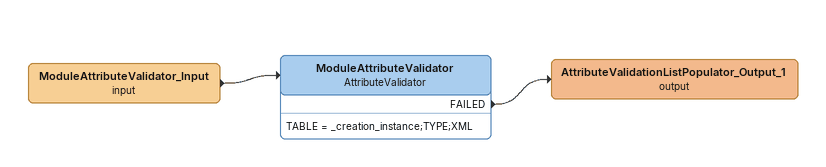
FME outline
ModuleAttributeValidator_Input (input)
    -> ModuleAttributeValidator
ModuleAttributeValidator: AttributeValidator
    TABLE = _creation_instance;TYPE;XML
    FAILED -> AttributeValidationListPopulator_Output_1 (output)
AttributeValidationListPopulator_Output_1 (output)
